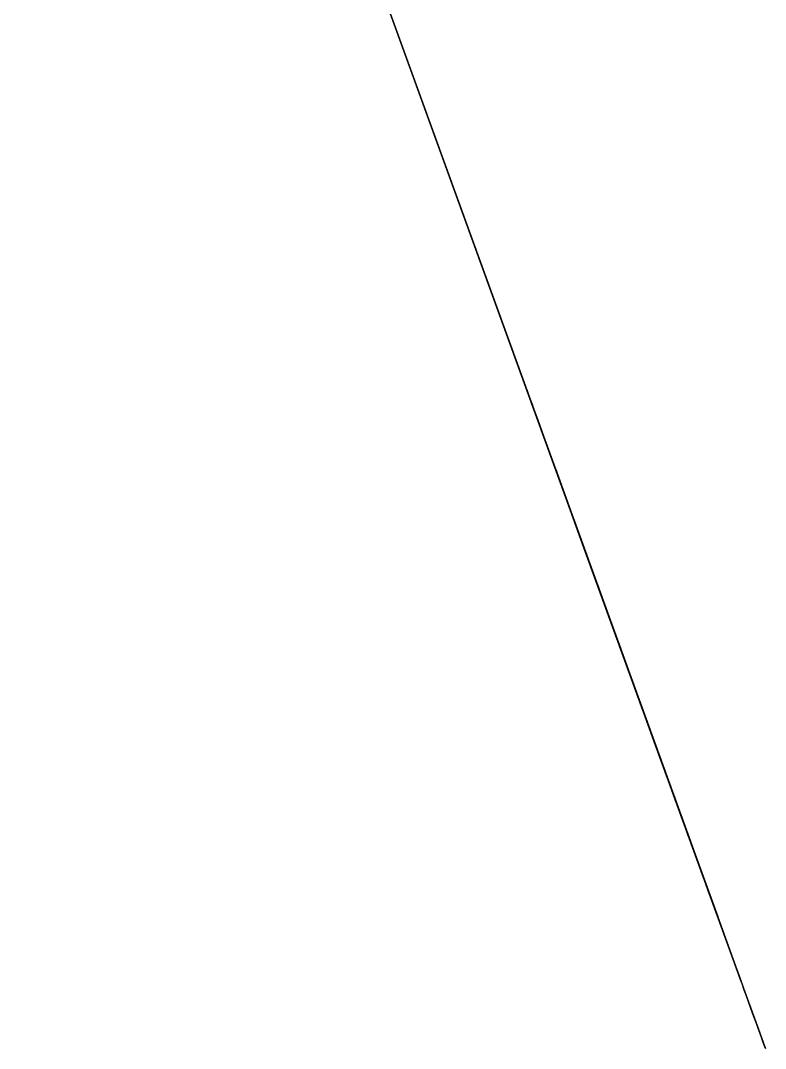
# Model space of a CAD drawing. Header units: centimetres. Extents: x -0.7 to 10.1, y 0 to 13.
# Drawn here: x 9.27537 to 9.3065, y 4.4608 to 4.50377 of the extents above; entities that cross this region are included whole.
import ezdxf

# ---------------------------------------------------------------- set-up
doc = ezdxf.new("R2010")
doc.units = ezdxf.units.CM
doc.header["$MEASUREMENT"] = 0
doc.layers.add('Phone Stand V7 v2_Sketch3', color=7, linetype='Continuous')

msp = doc.modelspace()

# ---------------------------------------------------------------- linework, layer by layer
at = {"layer": 'Phone Stand V7 v2_Sketch3'}
for p, q in [((9.27537, 4.546744, 6.227434), (9.299119, 4.481186, 6.227434)), ((9.275569, 4.546193, 4.285051), (9.300316, 4.477881, 4.285051)), ((9.29852, 4.482839, 6.895988), (9.275569, 4.546193, 6.895988)), ((9.276767, 4.542887, 2.267082), (9.300915, 4.476228, 2.267082)), ((9.30331, 4.469617, 1.983488), (9.276767, 4.542887, 1.983488)), ((9.277765, 4.540133, 5.038566), (9.300316, 4.477881, 5.038566)), ((9.278164, 4.539031, 3.271965), (9.30311, 4.470168, 3.271965)), ((9.278563, 4.537929, 1.143254), (9.302312, 4.472372, 1.143254)), ((9.299917, 4.478983, 5.937395), (9.278563, 4.537929, 5.937395)), ((9.278762, 4.537378, 3.978605), (9.30351, 4.469067, 3.978605)), ((9.278762, 4.537378, 2.963176), (9.30351, 4.469067, 2.963176)), ((9.278762, 4.537378, 1.963566), (9.30351, 4.469067, 1.963566)), ((9.278762, 4.537378, 0.836223), (9.30351, 4.469067, 0.836223)), ((9.278762, 4.537378, 5.917473), (9.30351, 4.469067, 5.917473)), ((9.278762, 4.537378, 4.733293), (9.30351, 4.469067, 4.733293)), ((9.302512, 4.471821, 4.762004), (9.278962, 4.536827, 4.76259)), ((9.302911, 4.470719, 4.301457), (9.279162, 4.536276, 4.301457)), ((9.302911, 4.470719, 3.286027), (9.279162, 4.536276, 3.286027)), ((9.302911, 4.470719, 2.286418), (9.279162, 4.536276, 2.286418)), ((9.302911, 4.470719, 1.159074), (9.279162, 4.536276, 1.159074)), ((9.302911, 4.470719, 6.240324), (9.279162, 4.536276, 6.240324)), ((9.302911, 4.470719, 5.056145), (9.279162, 4.536276, 5.056145)), ((9.290936, 4.503773, 2.980168), (9.288542, 4.510384, 2.980168)), ((9.297323, 4.486144, 2.984855), (9.290936, 4.503773, 2.980168)), ((9.298321, 4.48339, 4.000871), (9.295127, 4.492204, 3.998527)), ((9.298919, 4.481737, 2.984855), (9.297323, 4.486144, 2.984855)), ((9.297323, 4.486144, 6.636418), (9.298121, 4.483941, 6.662199)), ((9.298121, 4.483941, 6.662199), (9.297323, 4.486144, 6.680949)), ((9.299718, 4.479534, 6.608293), (9.297323, 4.486144, 6.636418)), ((9.297323, 4.486144, 6.680949), (9.299718, 4.479534, 6.713762)), ((9.299319, 4.480635, 4.705754), (9.297722, 4.485043, 4.733879)), ((9.297722, 4.485043, 5.894621), (9.299319, 4.480635, 5.913371)), ((9.299718, 4.479534, 6.713762), (9.298121, 4.483941, 6.753606)), ((9.298121, 4.483941, 6.798137), (9.299718, 4.479534, 6.805168)), ((9.298121, 4.483941, 6.753606), (9.299718, 4.479534, 6.767668)), ((9.299718, 4.479534, 6.779387), (9.298121, 4.483941, 6.798137)), ((9.299319, 4.480635, 4.687004), (9.29852, 4.482839, 4.696379)), ((9.29852, 4.482839, 4.696379), (9.299319, 4.480635, 4.705754)), ((9.300516, 4.47733, 6.863762), (9.29852, 4.482839, 6.895988)), ((9.29852, 4.482839, 5.064934), (9.301713, 4.474025, 5.088371)), ((9.300915, 4.476228, 5.390715), (9.29852, 4.482839, 5.402434)), ((9.304108, 4.467414, 5.439934), (9.29852, 4.482839, 5.505559)), ((9.29852, 4.482839, 5.918059), (9.300117, 4.478432, 5.932121)), ((9.300316, 4.477881, 5.038566), (9.29852, 4.482839, 5.064934)), ((9.300915, 4.476228, 5.725871), (9.29852, 4.482839, 5.753996)), ((9.29852, 4.482839, 5.507902), (9.30331, 4.469617, 5.538371)), ((9.299319, 4.480635, 5.913371), (9.29852, 4.482839, 5.915715)), ((9.29852, 4.482839, 5.505559), (9.29852, 4.482839, 5.507902)), ((9.29852, 4.482839, 5.915715), (9.29852, 4.482839, 5.918059)), ((9.29852, 4.482839, 5.402434), (9.29852, 4.482839, 5.409465)), ((9.302113, 4.472923, 2.612199), (9.298919, 4.481737, 2.661418)), ((9.298919, 4.481737, 2.661418), (9.300516, 4.47733, 2.677824)), ((9.301314, 4.475126, 2.698918), (9.298919, 4.481737, 2.738761)), ((9.298919, 4.481737, 2.738761), (9.301314, 4.475126, 2.757512)), ((9.302113, 4.472923, 2.797356), (9.298919, 4.481737, 2.830168)), ((9.300516, 4.47733, 2.980168), (9.298919, 4.481737, 2.984855)), ((9.298919, 4.481737, 2.830168), (9.302113, 4.472923, 2.877043)), ((9.302113, 4.472923, 6.301262), (9.298919, 4.481737, 6.327043)), ((9.298919, 4.481737, 6.327043), (9.300516, 4.47733, 6.357512)), ((9.298919, 4.481737, 6.598918), (9.299718, 4.479534, 6.608293)), ((9.299718, 4.479534, 6.809856), (9.298919, 4.481737, 6.809856)), ((9.298919, 4.481737, 6.423137), (9.299718, 4.479534, 6.444231)), ((9.298919, 4.481737, 6.809856), (9.300516, 4.47733, 6.863762)), ((9.301314, 4.475126, 6.514543), (9.298919, 4.481737, 6.598918)), ((9.299119, 4.481186, 3.759465), (9.303909, 4.467965, 3.808684)), ((9.30311, 4.470168, 3.721965), (9.299119, 4.481186, 3.759465)), ((9.299319, 4.480635, 4.668254), (9.299319, 4.480635, 4.687004)), ((9.299319, 4.480635, 5.56884), (9.301713, 4.474025, 5.620402)), ((9.299319, 4.480635, 5.285246), (9.299319, 4.480635, 5.296965)), ((9.299518, 4.480085, 1.348332), (9.301913, 4.473474, 1.369426)), ((9.299718, 4.479534, 4.262199), (9.302911, 4.470719, 4.299699)), ((9.299718, 4.479534, 3.246769), (9.302911, 4.470719, 3.284269)), ((9.299718, 4.479534, 2.570012), (9.299718, 4.479534, 2.595793)), ((9.299718, 4.479534, 2.288762), (9.302911, 4.470719, 2.328606)), ((9.299718, 4.479534, 2.595793), (9.302113, 4.472923, 2.612199)), ((9.300516, 4.47733, 2.680168), (9.299718, 4.479534, 2.682512)), ((9.299718, 4.479534, 2.682512), (9.301314, 4.475126, 2.698918)), ((9.299718, 4.479534, 2.24716), (9.302911, 4.470719, 2.28466)), ((9.299718, 4.479534, 1.119816), (9.302911, 4.470719, 1.157317)), ((9.299718, 4.479534, 6.767668), (9.299718, 4.479534, 6.779387)), ((9.299718, 4.479534, 6.376262), (9.301314, 4.475126, 6.390324)), ((9.300516, 4.47733, 6.357512), (9.299718, 4.479534, 6.376262)), ((9.299718, 4.479534, 6.805168), (9.299718, 4.479534, 6.809856)), ((9.299718, 4.479534, 6.201066), (9.302911, 4.470719, 6.238566)), ((9.299718, 4.479534, 5.016887), (9.302911, 4.470719, 5.054387)), ((9.300117, 4.478432, 5.932121), (9.299917, 4.478983, 5.937395)), ((9.302512, 4.471821, 4.597941), (9.300117, 4.478432, 4.612004)), ((9.300915, 4.476228, 4.302629), (9.300117, 4.478432, 4.304973)), ((9.300117, 4.478432, 4.304973), (9.300117, 4.478432, 4.307317)), ((9.300117, 4.478432, 4.612004), (9.302512, 4.471821, 4.623723)), ((9.300117, 4.478432, 5.428215), (9.304108, 4.467414, 5.439934)), ((9.300117, 4.478432, 5.383683), (9.300117, 4.478432, 5.388371)), ((9.300117, 4.478432, 5.688371), (9.300117, 4.478432, 5.70009)), ((9.300117, 4.478432, 5.70009), (9.300915, 4.476228, 5.725871)), ((9.300117, 4.478432, 5.388371), (9.300915, 4.476228, 5.390715)), ((9.302512, 4.471821, 5.674309), (9.300117, 4.478432, 5.688371)), ((9.300316, 4.477881, 4.285051), (9.300915, 4.476228, 4.302629)), ((9.301913, 4.473474, 1.505363), (9.300316, 4.477881, 1.510051)), ((9.302711, 4.47127, 1.613175), (9.300316, 4.477881, 1.643644)), ((9.300316, 4.477881, 1.411613), (9.30351, 4.469067, 1.42802)), ((9.300316, 4.477881, 1.725676), (9.302711, 4.47127, 1.774894)), ((9.301913, 4.473474, 1.397551), (9.300316, 4.477881, 1.411613)), ((9.300316, 4.477881, 1.643644), (9.302711, 4.47127, 1.662395)), ((9.302113, 4.472923, 2.438762), (9.300516, 4.47733, 2.445793)), ((9.300516, 4.47733, 2.417668), (9.300516, 4.47733, 2.424699)), ((9.302113, 4.472923, 2.410637), (9.300516, 4.47733, 2.417668)), ((9.300516, 4.47733, 2.677824), (9.300516, 4.47733, 2.680168)), ((9.300516, 4.47733, 2.424699), (9.302113, 4.472923, 2.438762)), ((9.301314, 4.475126, 2.759855), (9.300516, 4.47733, 2.762199)), ((9.300516, 4.47733, 2.963762), (9.300516, 4.47733, 2.980168)), ((9.300516, 4.47733, 2.762199), (9.302113, 4.472923, 2.797356)), ((9.300516, 4.47733, 6.512199), (9.301314, 4.475126, 6.514543)), ((9.301314, 4.475126, 6.495793), (9.300516, 4.47733, 6.512199)), ((9.300516, 4.47733, 6.486418), (9.301314, 4.475126, 6.495793)), ((9.300716, 4.476779, 3.457121), (9.302312, 4.472372, 3.494621)), ((9.303909, 4.467965, 3.417277), (9.300716, 4.476779, 3.457121)), ((9.300915, 4.476228, 4.537004), (9.30331, 4.469617, 4.555754)), ((9.300915, 4.476228, 4.583879), (9.302512, 4.471821, 4.597941)), ((9.300915, 4.476228, 5.357902), (9.300915, 4.476228, 5.364934)), ((9.30331, 4.469617, 5.789152), (9.300915, 4.476228, 5.800871)), ((9.30331, 4.469617, 5.350871), (9.300915, 4.476228, 5.357902)), ((9.300915, 4.476228, 5.364934), (9.302512, 4.471821, 5.364934)), ((9.301713, 4.474025, 5.088371), (9.300915, 4.476228, 5.088371)), ((9.301115, 4.475677, 1.174894), (9.301913, 4.473474, 1.181926)), ((9.30351, 4.469067, 1.42802), (9.301115, 4.475677, 1.465519)), ((9.30351, 4.469067, 1.854582), (9.301115, 4.475677, 1.887394)), ((9.301115, 4.475677, 1.887394), (9.301115, 4.475677, 1.936613)), ((9.301115, 4.475677, 1.465519), (9.302711, 4.47127, 1.484269)), ((9.301115, 4.475677, 1.395207), (9.301913, 4.473474, 1.397551)), ((9.301115, 4.475677, 1.28505), (9.302711, 4.47127, 1.306144)), ((9.301913, 4.473474, 1.181926), (9.301115, 4.475677, 1.1913)), ((9.301115, 4.475677, 1.1913), (9.302711, 4.47127, 1.210051)), ((9.302711, 4.47127, 1.484269), (9.301115, 4.475677, 1.493644)), ((9.30351, 4.469067, 1.160832), (9.301115, 4.475677, 1.174894)), ((9.301913, 4.473474, 1.369426), (9.301115, 4.475677, 1.392863)), ((9.301115, 4.475677, 1.392863), (9.301115, 4.475677, 1.395207)), ((9.301115, 4.475677, 1.493644), (9.301913, 4.473474, 1.503019)), ((9.302113, 4.472923, 4.182512), (9.301314, 4.475126, 4.196574)), ((9.302113, 4.472923, 4.161418), (9.301314, 4.475126, 4.163762)), ((9.302911, 4.470719, 4.009074), (9.301314, 4.475126, 4.039543)), ((9.301314, 4.475126, 4.163762), (9.302113, 4.472923, 4.182512)), ((9.301314, 4.475126, 4.039543), (9.304507, 4.466312, 4.065324)), ((9.301314, 4.475126, 4.15673), (9.301314, 4.475126, 4.159074)), ((9.301314, 4.475126, 4.159074), (9.302113, 4.472923, 4.161418)), ((9.301314, 4.475126, 3.148332), (9.302113, 4.472923, 3.167082)), ((9.302911, 4.470719, 2.993644), (9.301314, 4.475126, 3.024113)), ((9.301314, 4.475126, 3.141301), (9.301314, 4.475126, 3.143644)), ((9.302113, 4.472923, 3.167082), (9.301314, 4.475126, 3.181145)), ((9.302113, 4.472923, 3.145988), (9.301314, 4.475126, 3.148332)), ((9.301314, 4.475126, 3.143644), (9.302113, 4.472923, 3.145988)), ((9.301314, 4.475126, 3.024113), (9.304507, 4.466312, 3.049894)), ((9.301314, 4.475126, 2.921574), (9.302113, 4.472923, 2.940324)), ((9.301314, 4.475126, 2.757512), (9.301314, 4.475126, 2.759855)), ((9.302113, 4.472923, 2.877043), (9.301314, 4.475126, 2.921574)), ((9.302911, 4.470719, 1.994035), (9.301314, 4.475126, 2.024504)), ((9.301314, 4.475126, 2.141691), (9.301314, 4.475126, 2.144035)), ((9.302113, 4.472923, 2.146379), (9.301314, 4.475126, 2.148723)), ((9.301314, 4.475126, 2.144035), (9.302113, 4.472923, 2.146379)), ((9.302113, 4.472923, 2.167473), (9.301314, 4.475126, 2.181535)), ((9.301314, 4.475126, 2.024504), (9.304507, 4.466312, 2.050285)), ((9.301314, 4.475126, 2.148723), (9.302113, 4.472923, 2.167473)), ((9.301314, 4.475126, 1.021379), (9.302113, 4.472923, 1.040129)), ((9.302113, 4.472923, 1.019035), (9.301314, 4.475126, 1.021379)), ((9.302113, 4.472923, 1.040129), (9.301314, 4.475126, 1.054192)), ((9.301314, 4.475126, 1.014348), (9.301314, 4.475126, 1.016692)), ((9.301314, 4.475126, 1.016692), (9.302113, 4.472923, 1.019035)), ((9.302911, 4.470719, 0.866692), (9.301314, 4.475126, 0.89716)), ((9.301314, 4.475126, 0.89716), (9.304507, 4.466312, 0.922942)), ((9.301314, 4.475126, 6.390324), (9.301314, 4.475126, 6.399699)), ((9.301314, 4.475126, 6.095598), (9.301314, 4.475126, 6.097941)), ((9.302911, 4.470719, 5.947941), (9.301314, 4.475126, 5.97841)), ((9.301314, 4.475126, 6.102629), (9.302113, 4.472923, 6.121379)), ((9.302113, 4.472923, 6.100285), (9.301314, 4.475126, 6.102629)), ((9.302113, 4.472923, 6.121379), (9.301314, 4.475126, 6.135441)), ((9.301314, 4.475126, 6.097941), (9.302113, 4.472923, 6.100285)), ((9.301314, 4.475126, 5.97841), (9.304507, 4.466312, 6.004191)), ((9.302113, 4.472923, 4.937199), (9.301314, 4.475126, 4.951262)), ((9.302911, 4.470719, 4.763762), (9.301314, 4.475126, 4.794231)), ((9.302113, 4.472923, 4.916105), (9.301314, 4.475126, 4.918449)), ((9.301314, 4.475126, 4.794231), (9.304507, 4.466312, 4.820012)), ((9.301314, 4.475126, 4.911418), (9.301314, 4.475126, 4.913762)), ((9.301314, 4.475126, 4.918449), (9.302113, 4.472923, 4.937199)), ((9.301314, 4.475126, 4.913762), (9.302113, 4.472923, 4.916105)), ((9.301514, 4.474576, 3.511027), (9.302312, 4.472372, 3.520402)), ((9.301514, 4.474576, 3.532121), (9.303909, 4.467965, 3.54384)), ((9.301514, 4.474576, 3.91884), (9.303909, 4.467965, 3.968059)), ((9.302312, 4.472372, 3.520402), (9.301514, 4.474576, 3.532121)), ((9.302312, 4.472372, 3.494621), (9.301514, 4.474576, 3.511027)), ((9.303909, 4.467965, 3.54384), (9.301514, 4.474576, 3.555558)), ((9.303909, 4.467965, 3.808684), (9.301514, 4.474576, 3.874309)), ((9.302512, 4.471821, 4.623723), (9.301713, 4.474025, 4.626066)), ((9.301713, 4.474025, 4.62841), (9.302512, 4.471821, 4.64716)), ((9.301713, 4.474025, 4.361223), (9.302512, 4.471821, 4.375285)), ((9.30331, 4.469617, 4.344816), (9.301713, 4.474025, 4.361223)), ((9.301713, 4.474025, 4.626066), (9.301713, 4.474025, 4.62841)), ((9.30331, 4.469617, 5.130559), (9.301713, 4.474025, 5.153996)), ((9.301913, 4.473474, 1.233488), (9.302711, 4.47127, 1.259269)), ((9.301913, 4.473474, 1.817082), (9.30351, 4.469067, 1.854582)), ((9.301913, 4.473474, 1.503019), (9.301913, 4.473474, 1.505363)), ((9.301913, 4.473474, 1.212394), (9.301913, 4.473474, 1.233488)), ((9.302711, 4.47127, 1.774894), (9.301913, 4.473474, 1.817082)), ((9.302711, 4.47127, 1.210051), (9.301913, 4.473474, 1.212394)), ((9.301913, 4.473474, 1.606144), (9.302711, 4.47127, 1.613175)), ((9.302113, 4.472923, 3.990324), (9.302911, 4.470719, 4.009074)), ((9.30351, 4.469067, 3.978605), (9.302113, 4.472923, 3.990324)), ((9.30351, 4.469067, 2.963176), (9.302113, 4.472923, 2.974894)), ((9.302113, 4.472923, 2.974894), (9.302911, 4.470719, 2.993644)), ((9.302113, 4.472923, 2.368449), (9.302113, 4.472923, 2.370793)), ((9.302113, 4.472923, 2.398918), (9.302113, 4.472923, 2.410637)), ((9.302911, 4.470719, 2.373137), (9.302113, 4.472923, 2.398918)), ((9.302911, 4.470719, 2.347355), (9.302113, 4.472923, 2.368449)), ((9.302113, 4.472923, 2.370793), (9.302911, 4.470719, 2.373137)), ((9.30351, 4.469067, 1.963566), (9.302113, 4.472923, 1.975285)), ((9.302113, 4.472923, 1.975285), (9.302911, 4.470719, 1.994035)), ((9.30351, 4.469067, 0.836223), (9.302113, 4.472923, 0.847941)), ((9.302113, 4.472923, 0.847941), (9.302911, 4.470719, 0.866692)), ((9.30351, 4.469067, 5.917473), (9.302113, 4.472923, 5.929191)), ((9.302113, 4.472923, 5.929191), (9.302911, 4.470719, 5.947941)), ((9.30351, 4.469067, 4.733293), (9.302113, 4.472923, 4.745012)), ((9.302113, 4.472923, 4.745012), (9.302911, 4.470719, 4.763762)), ((9.302312, 4.472372, 3.653996), (9.302312, 4.472372, 3.661027)), ((9.304707, 4.465761, 3.691496), (9.302312, 4.472372, 3.721965)), ((9.304707, 4.465761, 3.646965), (9.302312, 4.472372, 3.653996)), ((9.302312, 4.472372, 3.721965), (9.30311, 4.470168, 3.721965)), ((9.302312, 4.472372, 3.384465), (9.303909, 4.467965, 3.417277)), ((9.302312, 4.472372, 3.661027), (9.304707, 4.465761, 3.668058)), ((9.30311, 4.470168, 3.370402), (9.302312, 4.472372, 3.384465)), ((9.302312, 4.472372, 1.143254), (9.30351, 4.469067, 1.160832)), ((9.302512, 4.471821, 5.364934), (9.302512, 4.471821, 5.371965)), ((9.30331, 4.469617, 5.538371), (9.302512, 4.471821, 5.540715)), ((9.302512, 4.471821, 5.540715), (9.302512, 4.471821, 5.561809)), ((9.302711, 4.47127, 1.681144), (9.30351, 4.469067, 1.690519)), ((9.302711, 4.47127, 1.662395), (9.302711, 4.47127, 1.681144)), ((9.302711, 4.47127, 1.978801), (9.30331, 4.469617, 1.983488)), ((9.30351, 4.469067, 1.964738), (9.302711, 4.47127, 1.978801)), ((9.302911, 4.470719, 4.299699), (9.302911, 4.470719, 4.301457)), ((9.302911, 4.470719, 3.284269), (9.302911, 4.470719, 3.286027)), ((9.302911, 4.470719, 2.328606), (9.302911, 4.470719, 2.347355)), ((9.302911, 4.470719, 2.28466), (9.302911, 4.470719, 2.286418)), ((9.302911, 4.470719, 1.157317), (9.302911, 4.470719, 1.159074)), ((9.302911, 4.470719, 6.238566), (9.302911, 4.470719, 6.240324)), ((9.302911, 4.470719, 5.054387), (9.302911, 4.470719, 5.056145)), ((9.30311, 4.470168, 3.332902), (9.30311, 4.470168, 3.370402)), ((9.305505, 4.463557, 3.311809), (9.30311, 4.470168, 3.332902)), ((9.30311, 4.470168, 3.271965), (9.304707, 4.465761, 3.288371)), ((9.304707, 4.465761, 3.590715), (9.30311, 4.470168, 3.625871)), ((9.30311, 4.470168, 3.625871), (9.304707, 4.465761, 3.646965)), ((9.30331, 4.469617, 4.555754), (9.30331, 4.469617, 4.562785)), ((9.304308, 4.466863, 1.554582), (9.30351, 4.469067, 1.563957)), ((9.30351, 4.469067, 1.563957), (9.304308, 4.466863, 1.575676)), ((9.304707, 4.465761, 3.288371), (9.303909, 4.467965, 3.295402)), ((9.304707, 4.465761, 3.668058), (9.303909, 4.467965, 3.677434)), ((9.303909, 4.467965, 3.295402), (9.305505, 4.463557, 3.311809)), ((9.303909, 4.467965, 3.677434), (9.304707, 4.465761, 3.691496)), ((9.303909, 4.467965, 3.888371), (9.303909, 4.467965, 3.897746))]:
    msp.add_line(p, q, dxfattribs=at)
for points, knots in [([(9.295127, 4.492204, 3.998527), (9.292884, 4.498398, 3.999045), (9.288325, 4.510982, 4.000098), (9.284365, 4.521912, 4.006828), (9.282355, 4.527462, 4.010246)], [0, 0, 0, 0, 0.01955667, 0.03973537, 0.03973537, 0.03973537, 0.03973537]), ([(9.299718, 4.479534, 6.444231), (9.299259, 4.4808, 6.446147), (9.297589, 4.48541, 6.453119), (9.296972, 4.487113, 6.461553), (9.296524, 4.488348, 6.467668)], [0, 0, 0, 0, 0.00698841, 0.02542681, 0.02542681, 0.02542681, 0.02542681]), ([(9.296524, 4.488348, 6.467668), (9.296918, 4.48726, 6.471477), (9.297676, 4.485171, 6.478797), (9.299595, 4.479872, 6.483948), (9.300516, 4.47733, 6.486418)], [0, 0, 0, 0, 0.01169676, 0.02247704, 0.02247704, 0.02247704, 0.02247704]), ([(9.297722, 4.485043, 4.733879), (9.299115, 4.481198, 4.738293), (9.301656, 4.474182, 4.746348), (9.302245, 4.472556, 4.757131), (9.302512, 4.471821, 4.762004)], [0, 0, 0, 0, 0.01757801, 0.03207323, 0.03207323, 0.03207323, 0.03207323]), ([(9.302512, 4.471821, 5.854777), (9.301957, 4.473353, 5.865171), (9.301192, 4.475465, 5.879502), (9.29847, 4.482979, 5.891363), (9.297722, 4.485043, 5.894621)], [0, 0, 0, 0, 0.03091199, 0.04261979, 0.04261979, 0.04261979, 0.04261979]), ([(9.303909, 4.467965, 3.968059), (9.304037, 4.467611, 3.977389), (9.304241, 4.467049, 3.992249), (9.299926, 4.478958, 3.998533), (9.298321, 4.48339, 4.000871)], [0, 0, 0, 0, 0.02494854, 0.03973699, 0.03973699, 0.03973699, 0.03973699]), ([(9.29852, 4.482839, 4.408098), (9.299917, 4.478983, 4.413639), (9.30273, 4.471219, 4.424795), (9.303116, 4.470154, 4.438633), (9.30331, 4.469617, 4.445598)], [0, 0, 0, 0, 0.02024877, 0.04076699, 0.04076699, 0.04076699, 0.04076699]), ([(9.302512, 4.471821, 4.375285), (9.302551, 4.471714, 4.384216), (9.302607, 4.471558, 4.397155), (9.299487, 4.480171, 4.40551), (9.29852, 4.482839, 4.408098)], [0, 0, 0, 0, 0.02494901, 0.03614329, 0.03614329, 0.03614329, 0.03614329]), ([(9.29852, 4.482839, 5.753996), (9.299044, 4.481392, 5.762225), (9.299857, 4.479148, 5.77498), (9.302406, 4.472114, 5.78544), (9.30331, 4.469617, 5.789152)], [0, 0, 0, 0, 0.02466853, 0.03824035, 0.03824035, 0.03824035, 0.03824035]), ([(9.29852, 4.482839, 5.409465), (9.298981, 4.481566, 5.411756), (9.300134, 4.478385, 5.417479), (9.300123, 4.478414, 5.42419), (9.300117, 4.478432, 5.428215)], [0, 0, 0, 0, 0.00786118, 0.01963837, 0.01963837, 0.01963837, 0.01963837]), ([(9.301314, 4.475126, 6.399699), (9.301192, 4.475465, 6.403573), (9.300929, 4.476189, 6.411844), (9.299617, 4.479811, 6.419217), (9.298919, 4.481737, 6.423137)], [0, 0, 0, 0, 0.01156023, 0.02467855, 0.02467855, 0.02467855, 0.02467855]), ([(9.299119, 4.481186, 6.227434), (9.299358, 4.480526, 6.239374), (9.299855, 4.479154, 6.264157), (9.301342, 4.47505, 6.288597), (9.302113, 4.472923, 6.301262)], [0, 0, 0, 0, 0.03585042, 0.07440699, 0.07440699, 0.07440699, 0.07440699]), ([(9.302512, 4.471821, 4.64716), (9.3023, 4.472404, 4.650254), (9.301775, 4.473854, 4.657938), (9.300237, 4.478099, 4.664396), (9.299319, 4.480635, 4.668254)], [0, 0, 0, 0, 0.00937963, 0.02329777, 0.02329777, 0.02329777, 0.02329777]), ([(9.302512, 4.471821, 5.561809), (9.302274, 4.472477, 5.563075), (9.301594, 4.474353, 5.566698), (9.300215, 4.47816, 5.567996), (9.299319, 4.480635, 5.56884)], [0, 0, 0, 0, 0.00422525, 0.01208637, 0.01208637, 0.01208637, 0.01208637]), ([(9.299319, 4.480635, 5.296965), (9.300278, 4.477987, 5.306085), (9.302134, 4.472865, 5.323721), (9.302927, 4.470675, 5.34203), (9.30331, 4.469617, 5.350871)], [0, 0, 0, 0, 0.02857306, 0.05525746, 0.05525746, 0.05525746, 0.05525746]), ([(9.304907, 4.46521, 5.221965), (9.303318, 4.469596, 5.234915), (9.300788, 4.47658, 5.255537), (9.299717, 4.479536, 5.277191), (9.299319, 4.480635, 5.285246)], [0, 0, 0, 0, 0.04114094, 0.06551196, 0.06551196, 0.06551196, 0.06551196]), ([(9.302711, 4.47127, 1.306144), (9.302665, 4.471398, 1.314504), (9.302583, 4.471624, 1.329265), (9.300445, 4.477525, 1.342564), (9.299518, 4.480085, 1.348332)], [0, 0, 0, 0, 0.02472092, 0.04365312, 0.04365312, 0.04365312, 0.04365312]), ([(9.303709, 4.468516, 4.205949), (9.303426, 4.469296, 4.213107), (9.302673, 4.471375, 4.232185), (9.300854, 4.476396, 4.250657), (9.299718, 4.479534, 4.262199)], [0, 0, 0, 0, 0.02158659, 0.05754063, 0.05754063, 0.05754063, 0.05754063]), ([(9.303709, 4.468516, 3.190519), (9.303426, 4.469296, 3.197677), (9.302673, 4.471375, 3.216755), (9.300854, 4.476396, 3.235227), (9.299718, 4.479534, 3.246769)], [0, 0, 0, 0, 0.02158636, 0.05754062, 0.05754062, 0.05754062, 0.05754062]), ([(9.302911, 4.470719, 2.544231), (9.302252, 4.472537, 2.546295), (9.300031, 4.478668, 2.553259), (9.299847, 4.479176, 2.563093), (9.299718, 4.479534, 2.570012)], [0, 0, 0, 0, 0.00832783, 0.02809379, 0.02809379, 0.02809379, 0.02809379]), ([(9.300915, 4.476228, 2.267082), (9.30066, 4.476932, 2.270245), (9.300084, 4.478522, 2.277385), (9.299849, 4.479172, 2.284692), (9.299718, 4.479534, 2.288762)], [0, 0, 0, 0, 0.00973983, 0.02198567, 0.02198567, 0.02198567, 0.02198567]), ([(9.303709, 4.468516, 2.19091), (9.303426, 4.469296, 2.198068), (9.302673, 4.471375, 2.217146), (9.300854, 4.476396, 2.235618), (9.299718, 4.479534, 2.24716)], [0, 0, 0, 0, 0.02158636, 0.05754016, 0.05754016, 0.05754016, 0.05754016]), ([(9.303709, 4.468516, 1.063567), (9.303426, 4.469296, 1.070724), (9.302673, 4.471375, 1.089803), (9.300854, 4.476396, 1.108274), (9.299718, 4.479534, 1.119816)], [0, 0, 0, 0, 0.02158636, 0.05754016, 0.05754016, 0.05754016, 0.05754016]), ([(9.303709, 4.468516, 6.144816), (9.303426, 4.469296, 6.151974), (9.302673, 4.471375, 6.171052), (9.300854, 4.476396, 6.189524), (9.299718, 4.479534, 6.201066)], [0, 0, 0, 0, 0.02158641, 0.05754051, 0.05754051, 0.05754051, 0.05754051]), ([(9.303709, 4.468516, 4.960637), (9.303426, 4.469296, 4.967794), (9.302673, 4.471375, 4.986873), (9.300854, 4.476396, 5.005345), (9.299718, 4.479534, 5.016887)], [0, 0, 0, 0, 0.02158647, 0.05754062, 0.05754062, 0.05754062, 0.05754062]), ([(9.302512, 4.471821, 5.371965), (9.30182, 4.473732, 5.372741), (9.300099, 4.478481, 5.374671), (9.30011, 4.47845, 5.380312), (9.300117, 4.478432, 5.383683)], [0, 0, 0, 0, 0.00603251, 0.01499564, 0.01499564, 0.01499564, 0.01499564]), ([(9.300117, 4.478432, 4.307317), (9.300692, 4.476843, 4.31148), (9.302353, 4.47226, 4.323494), (9.302932, 4.470662, 4.33639), (9.30331, 4.469617, 4.344816)], [0, 0, 0, 0, 0.01344137, 0.03878106, 0.03878106, 0.03878106, 0.03878106]), ([(9.301713, 4.474025, 5.620402), (9.301249, 4.475307, 5.625256), (9.300223, 4.478139, 5.635975), (9.300154, 4.478328, 5.647118), (9.300117, 4.478432, 5.653215)], [0, 0, 0, 0, 0.0150644, 0.0332662, 0.0332662, 0.0332662, 0.0332662]), ([(9.300117, 4.478432, 5.653215), (9.300243, 4.478084, 5.656702), (9.300515, 4.477332, 5.66423), (9.301814, 4.473746, 5.670788), (9.302512, 4.471821, 5.674309)], [0, 0, 0, 0, 0.01040338, 0.02245794, 0.02245794, 0.02245794, 0.02245794]), ([(9.302113, 4.472923, 2.940324), (9.301705, 4.474048, 2.94224), (9.300223, 4.47814, 2.949211), (9.300393, 4.47767, 2.957646), (9.300516, 4.47733, 2.963762)], [0, 0, 0, 0, 0.00668716, 0.02432621, 0.02432621, 0.02432621, 0.02432621]), ([(9.30351, 4.469067, 1.690519), (9.303504, 4.469083, 1.699771), (9.303495, 4.469106, 1.712636), (9.301013, 4.475957, 1.722817), (9.300316, 4.477881, 1.725676)], [0, 0, 0, 0, 0.02664084, 0.0370443, 0.0370443, 0.0370443, 0.0370443]), ([(9.300316, 4.477881, 1.510051), (9.300346, 4.477798, 1.519296), (9.300398, 4.477655, 1.535244), (9.303151, 4.470056, 1.54886), (9.304308, 4.466863, 1.554582)], [0, 0, 0, 0, 0.02711197, 0.04676449, 0.04676449, 0.04676449, 0.04676449]), ([(9.300516, 4.47733, 2.523137), (9.30103, 4.475912, 2.524831), (9.302781, 4.471079, 2.530606), (9.302857, 4.470868, 2.53859), (9.302911, 4.470719, 2.544231)], [0, 0, 0, 0, 0.00668061, 0.02277009, 0.02277009, 0.02277009, 0.02277009]), ([(9.300516, 4.47733, 2.445793), (9.301027, 4.47592, 2.449868), (9.302997, 4.470482, 2.465575), (9.302947, 4.470618, 2.482487), (9.302911, 4.470719, 2.495012)], [0, 0, 0, 0, 0.01297035, 0.0500003, 0.0500003, 0.0500003, 0.0500003]), ([(9.302911, 4.470719, 2.495012), (9.302395, 4.472143, 2.498094), (9.300923, 4.476208, 2.506892), (9.300676, 4.476888, 2.516739), (9.300516, 4.47733, 2.523137)], [0, 0, 0, 0, 0.01023303, 0.02921025, 0.02921025, 0.02921025, 0.02921025]), ([(9.30331, 4.469617, 4.562785), (9.30322, 4.469865, 4.566703), (9.303045, 4.470349, 4.574353), (9.301613, 4.4743, 4.580755), (9.300915, 4.476228, 4.583879)], [0, 0, 0, 0, 0.0115604, 0.02257299, 0.02257299, 0.02257299, 0.02257299]), ([(9.30331, 4.469617, 4.445598), (9.302612, 4.471545, 4.460614), (9.301201, 4.47544, 4.490944), (9.301011, 4.475964, 4.521551), (9.300915, 4.476228, 4.537004)], [0, 0, 0, 0, 0.04542452, 0.09174686, 0.09174686, 0.09174686, 0.09174686]), ([(9.300915, 4.476228, 5.800871), (9.301209, 4.475417, 5.807055), (9.301843, 4.473668, 5.820394), (9.304876, 4.465295, 5.830569), (9.306503, 4.460803, 5.836027)], [0, 0, 0, 0, 0.01833564, 0.03955325, 0.03955325, 0.03955325, 0.03955325]), ([(9.300915, 4.476228, 5.088371), (9.301009, 4.475968, 5.09565), (9.301196, 4.475454, 5.110014), (9.302612, 4.471545, 5.123772), (9.30331, 4.469617, 5.130559)], [0, 0, 0, 0, 0.02175091, 0.04292577, 0.04292577, 0.04292577, 0.04292577]), ([(9.301115, 4.475677, 1.936613), (9.301589, 4.474369, 1.939605), (9.302992, 4.470495, 1.948465), (9.303303, 4.469636, 1.958254), (9.30351, 4.469067, 1.964738)], [0, 0, 0, 0, 0.00984807, 0.02916181, 0.02916181, 0.02916181, 0.02916181]), ([(9.302711, 4.47127, 1.259269), (9.302247, 4.472551, 1.262943), (9.301199, 4.475445, 1.271241), (9.301145, 4.475594, 1.280109), (9.301115, 4.475677, 1.28505)], [0, 0, 0, 0, 0.01167462, 0.02636986, 0.02636986, 0.02636986, 0.02636986]), ([(9.301314, 4.475126, 4.196574), (9.30136, 4.475, 4.199297), (9.301442, 4.474773, 4.204188), (9.303013, 4.470437, 4.205408), (9.303709, 4.468516, 4.205949)], [0, 0, 0, 0, 0.00724735, 0.01301825, 0.01301825, 0.01301825, 0.01301825]), ([(9.304507, 4.466312, 4.065324), (9.303576, 4.468882, 4.081008), (9.301781, 4.473839, 4.11126), (9.301466, 4.474708, 4.14195), (9.301314, 4.475126, 4.15673)], [0, 0, 0, 0, 0.0476892, 0.09198957, 0.09198957, 0.09198957, 0.09198957]), ([(9.304507, 4.466312, 3.049894), (9.303576, 4.468882, 3.065578), (9.301781, 4.473839, 3.09583), (9.301466, 4.474708, 3.126521), (9.301314, 4.475126, 3.141301)], [0, 0, 0, 0, 0.04768943, 0.09198957, 0.09198957, 0.09198957, 0.09198957]), ([(9.301314, 4.475126, 3.181145), (9.30136, 4.475, 3.183868), (9.301442, 4.474773, 3.188759), (9.303013, 4.470437, 3.189979), (9.303709, 4.468516, 3.190519)], [0, 0, 0, 0, 0.00724758, 0.01301838, 0.01301838, 0.01301838, 0.01301838]), ([(9.304507, 4.466312, 2.050285), (9.303576, 4.468882, 2.065969), (9.301781, 4.473839, 2.096221), (9.301466, 4.474708, 2.126911), (9.301314, 4.475126, 2.141691)], [0, 0, 0, 0, 0.04768896, 0.0919891, 0.0919891, 0.0919891, 0.0919891]), ([(9.301314, 4.475126, 2.181535), (9.30136, 4.475, 2.184258), (9.301442, 4.474773, 2.189149), (9.303013, 4.470437, 2.190369), (9.303709, 4.468516, 2.19091)], [0, 0, 0, 0, 0.00724735, 0.01301834, 0.01301834, 0.01301834, 0.01301834]), ([(9.304507, 4.466312, 0.922942), (9.303576, 4.468882, 0.938625), (9.301781, 4.473839, 0.968877), (9.301466, 4.474708, 0.999568), (9.301314, 4.475126, 1.014348)], [0, 0, 0, 0, 0.04768896, 0.0919891, 0.0919891, 0.0919891, 0.0919891]), ([(9.301314, 4.475126, 1.054192), (9.30136, 4.475, 1.056915), (9.301442, 4.474773, 1.061806), (9.303013, 4.470437, 1.063026), (9.303709, 4.468516, 1.063567)], [0, 0, 0, 0, 0.00724781, 0.01301861, 0.01301861, 0.01301861, 0.01301861]), ([(9.301314, 4.475126, 6.135441), (9.30136, 4.475, 6.138164), (9.301442, 4.474773, 6.143056), (9.303013, 4.470437, 6.144276), (9.303709, 4.468516, 6.144816)], [0, 0, 0, 0, 0.0072477, 0.01301852, 0.01301852, 0.01301852, 0.01301852]), ([(9.304507, 4.466312, 6.004191), (9.303576, 4.468882, 6.019875), (9.301781, 4.473839, 6.050127), (9.301466, 4.474708, 6.080818), (9.301314, 4.475126, 6.095598)], [0, 0, 0, 0, 0.04768914, 0.09198945, 0.09198945, 0.09198945, 0.09198945]), ([(9.304507, 4.466312, 4.820012), (9.303576, 4.468882, 4.835695), (9.301781, 4.473839, 4.865947), (9.301466, 4.474708, 4.896638), (9.301314, 4.475126, 4.911418)], [0, 0, 0, 0, 0.0476892, 0.09198957, 0.09198957, 0.09198957, 0.09198957]), ([(9.301314, 4.475126, 4.951262), (9.30136, 4.475, 4.953985), (9.301442, 4.474773, 4.958876), (9.303013, 4.470437, 4.960096), (9.303709, 4.468516, 4.960637)], [0, 0, 0, 0, 0.00724758, 0.01301843, 0.01301843, 0.01301843, 0.01301843]), ([(9.301514, 4.474576, 3.874309), (9.302208, 4.472658, 3.875712), (9.303842, 4.468149, 3.879012), (9.303884, 4.468032, 3.884955), (9.303909, 4.467965, 3.888371)], [0, 0, 0, 0, 0.00705542, 0.0165939, 0.0165939, 0.0165939, 0.0165939]), ([(9.303909, 4.467965, 3.897746), (9.303819, 4.468213, 3.901664), (9.303644, 4.468696, 3.909313), (9.302212, 4.472648, 3.915716), (9.301514, 4.474576, 3.91884)], [0, 0, 0, 0, 0.01155993, 0.02257267, 0.02257267, 0.02257267, 0.02257267]), ([(9.301514, 4.474576, 3.555558), (9.30171, 4.474033, 3.563159), (9.30203, 4.47315, 3.575534), (9.303962, 4.467818, 3.586488), (9.304707, 4.465761, 3.590715)], [0, 0, 0, 0, 0.02254151, 0.03670129, 0.03670129, 0.03670129, 0.03670129]), ([(9.301713, 4.474025, 5.153996), (9.301752, 4.473917, 5.167183), (9.30182, 4.473729, 5.190281), (9.30398, 4.467768, 5.212451), (9.304907, 4.46521, 5.221965)], [0, 0, 0, 0, 0.03932779, 0.06888717, 0.06888717, 0.06888717, 0.06888717]), ([(9.304308, 4.466863, 1.575676), (9.303796, 4.468277, 1.578171), (9.30192, 4.473456, 1.587311), (9.301916, 4.473466, 1.598216), (9.301913, 4.473474, 1.606144)], [0, 0, 0, 0, 0.00865155, 0.03169005, 0.03169005, 0.03169005, 0.03169005]), ([(9.306503, 4.460803, 5.836027), (9.306108, 4.461894, 5.839377), (9.305267, 4.464215, 5.846507), (9.303466, 4.469185, 5.851912), (9.302512, 4.471821, 5.854777)], [0, 0, 0, 0, 0.01050202, 0.02235556, 0.02235556, 0.02235556, 0.02235556])]:
    msp.add_open_spline(points, degree=3, knots=knots, dxfattribs=at)

doc.saveas('drawing.dxf')
